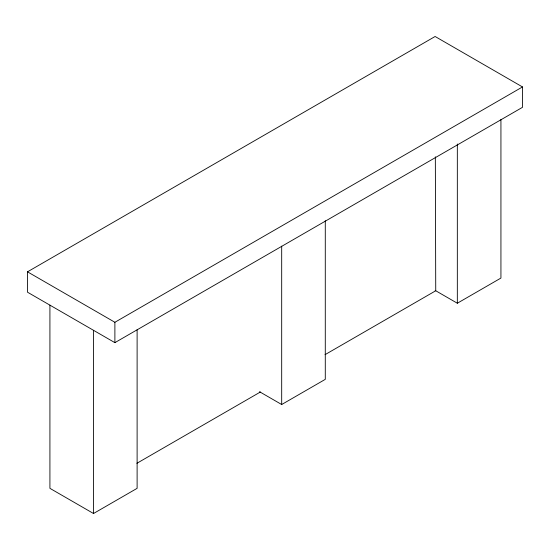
<?xml version="1.0" encoding="UTF-8"?>
<svg xmlns="http://www.w3.org/2000/svg" width="550" height="550" viewBox="0 0 550 550"><rect width="100%" height="100%" fill="white"/><g stroke="black" fill="none" stroke-linecap="round" stroke-linejoin="round"><path stroke-width="0.82" d="M27.5 271.824L435.112 36.492L522.5 86.941L522.5 107.319L114.888 342.65L27.5 292.201L27.5 271.824L114.888 322.279L522.5 86.941M136.888 463.299L260.377 392.006M325.029 354.674L435.737 290.757L435.339 156.819M259.518 391.717L281.689 404.518L325.284 379.349L325.284 220.722M435.167 290.428L457.332 303.229L500.933 278.059L500.933 119.439M49.919 305.14L49.919 488.338L93.521 513.507L137.115 488.338L137.115 329.718M457.332 144.004L457.332 303.229M281.689 246.146L281.689 404.518M114.888 322.279L114.888 342.65M93.521 330.316L93.521 513.507"/></g></svg>
